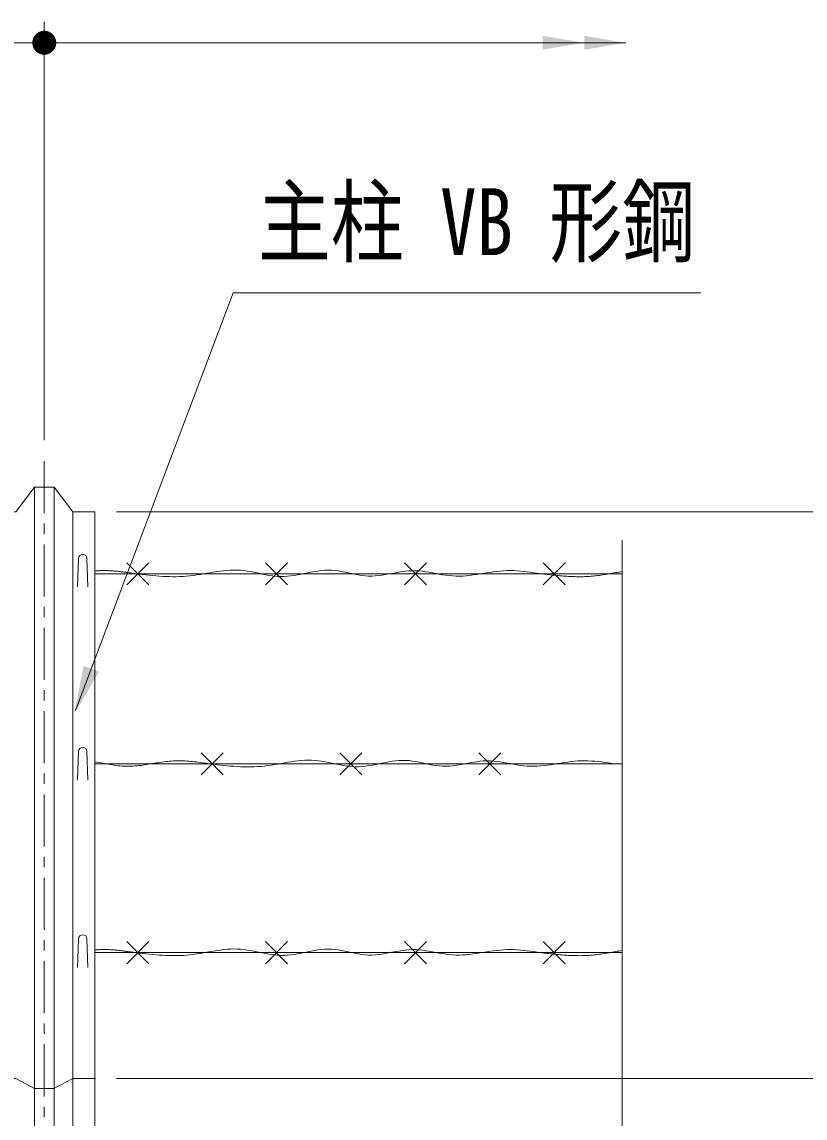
# Model space of a CAD drawing. Units: millimetres, scale not verified. Extents: x -4455 to 4455, y -3150 to 3150.
# Drawn here: x -1509 to -945, y 1574 to 2363 of the extents above; entities that cross this region are included whole.
import ezdxf
from ezdxf.enums import TextEntityAlignment as Align

# ---------------------------------------------------------------- set-up
doc = ezdxf.new("R2010")
doc.units = ezdxf.units.MM
doc.header["$LTSCALE"] = 30
doc.linetypes.add('USER1', pattern=[2, 1.25, -0.25, 0.25, -0.25])
doc.linetypes.add('USER4', pattern=[1.125, 0.75, -0.125, 0.125, -0.125])
for name, color, linetype, lineweight in [('0-0_D-STR-TXT', 3, 'Continuous', 13), ('0-1_D-STR2', 2, 'Continuous', 13), ('0-2_D-STR1', 1, 'Continuous', 18), ('0-3_D-STR-DIM', 4, 'Continuous', 13), ('0-4_D-BMK', 2, 'USER4', 13), ('0-B_SUNPOU', 1, 'Continuous', 18)]:
    doc.layers.add(name, color=color, linetype=linetype, lineweight=lineweight)
doc.styles.add('ＭＳ ゴシック', font='')
doc.styles.get('ＭＳ ゴシック').set_extended_font_data('MS Gothic')

# ---------------------------------------------------------------- blocks, each defined once
blk = doc.blocks.new('M1')
at = {"layer": '0-B_SUNPOU'}
blk.add_line((-7.5, 0), (-57.86, 0), dxfattribs=at)
for points in [[(0, 0), (-3.19, 6.79), (-2.32, 7.13)], [(0, 0), (-2.32, 7.13), (-1.41, 7.37)], [(0, 0), (-1.41, 7.37), (-0.47, 7.49)], [(0, 0), (-0.47, 7.49), (0.47, 7.49)], [(0, 0), (0.47, 7.49), (1.41, 7.37)], [(0, 0), (1.41, 7.37), (2.32, 7.13)], [(0, 0), (2.32, 7.13), (3.19, 6.79)], [(0, 0), (-7.5, 0), (-7.44, 0.94)], [(0, 0), (-7.44, -0.94), (-7.5, 0)], [(0, 0), (-7.44, 0.94), (-7.26, 1.87)], [(0, 0), (-7.26, -1.87), (-7.44, -0.94)], [(0, 0), (-7.26, 1.87), (-6.97, 2.76)], [(0, 0), (-6.97, -2.76), (-7.26, -1.87)], [(0, 0), (-6.97, 2.76), (-6.57, 3.61)], [(0, 0), (-6.57, -3.61), (-6.97, -2.76)], [(0, 0), (-6.57, 3.61), (-6.07, 4.41)], [(0, 0), (-6.07, -4.41), (-6.57, -3.61)], [(0, 0), (-6.07, 4.41), (-5.47, 5.13)], [(0, 0), (-5.47, -5.13), (-6.07, -4.41)], [(0, 0), (-5.47, 5.13), (-4.78, 5.78)], [(0, 0), (-4.78, -5.78), (-5.47, -5.13)], [(0, 0), (-4.78, 5.78), (-4.02, 6.33)], [(0, 0), (-4.02, -6.33), (-4.78, -5.78)], [(0, 0), (-4.02, 6.33), (-3.19, 6.79)], [(0, 0), (-3.19, -6.79), (-4.02, -6.33)], [(0, 0), (-2.32, -7.13), (-3.19, -6.79)], [(0, 0), (-1.41, -7.37), (-2.32, -7.13)], [(0, 0), (-0.47, -7.49), (-1.41, -7.37)], [(0, 0), (0.47, -7.49), (-0.47, -7.49)], [(0, 0), (3.19, 6.79), (4.02, 6.33)], [(0, 0), (4.02, 6.33), (4.78, 5.78)], [(0, 0), (4.78, 5.78), (5.47, 5.13)], [(0, 0), (5.47, 5.13), (6.07, 4.41)], [(0, 0), (6.07, 4.41), (6.57, 3.61)], [(0, 0), (6.57, 3.61), (6.97, 2.76)], [(0, 0), (6.97, 2.76), (7.26, 1.87)], [(0, 0), (7.26, 1.87), (7.44, 0.94)], [(0, 0), (7.44, 0.94), (7.5, 0)], [(0, 0), (1.41, -7.37), (0.47, -7.49)], [(0, 0), (2.32, -7.13), (1.41, -7.37)], [(0, 0), (3.19, -6.79), (2.32, -7.13)], [(0, 0), (4.02, -6.33), (3.19, -6.79)], [(0, 0), (4.78, -5.78), (4.02, -6.33)], [(0, 0), (5.47, -5.13), (4.78, -5.78)], [(0, 0), (6.07, -4.41), (5.47, -5.13)], [(0, 0), (6.57, -3.61), (6.07, -4.41)], [(0, 0), (6.97, -2.76), (6.57, -3.61)], [(0, 0), (7.26, -1.87), (6.97, -2.76)], [(0, 0), (7.44, -0.94), (7.26, -1.87)], [(0, 0), (7.5, 0), (7.44, -0.94)]]:
    blk.add_solid(points, dxfattribs=at)

msp = doc.modelspace()

# ---------------------------------------------------------------- linework, layer by layer
at = {"layer": '0-0_D-STR-TXT', "color": 7, "lineweight": 9}
msp.add_lwpolyline([(-1020.04, 2167.76), (-1356.87, 2167.76), (-1470.49, 1867.02)], dxfattribs=at)
at = {"layer": '0-0_D-STR-TXT', "color": 7}
msp.add_solid([(-1471.3, 1864.87), (-1464.71, 1899.26), (-1453.51, 1895.02)], dxfattribs=at)
at = {"layer": '0-1_D-STR2', "color": 1}
for p, q in [((-1433.63, 1973.46), (-1417.77, 1957.6)), ((-1417.77, 1973.46), (-1433.63, 1957.6)), ((-1333.63, 1973.46), (-1317.77, 1957.6)), ((-1317.77, 1973.46), (-1333.63, 1957.6)), ((-1233.63, 1973.46), (-1217.77, 1957.6)), ((-1217.77, 1973.46), (-1233.63, 1957.6)), ((-1133.63, 1973.46), (-1117.77, 1957.6)), ((-1117.77, 1973.46), (-1133.63, 1957.6)), ((-1456.51, 1965.53), (-1076.85, 1965.53)), ((-1380.05, 1836.52), (-1364.19, 1820.65)), ((-1364.19, 1836.52), (-1380.05, 1820.65)), ((-1280.05, 1836.52), (-1264.19, 1820.65)), ((-1264.19, 1836.52), (-1280.05, 1820.65)), ((-1180.05, 1836.52), (-1164.19, 1820.65)), ((-1164.19, 1836.52), (-1180.05, 1820.65)), ((-1456.51, 1828.59), (-1076.85, 1828.59)), ((-1433.63, 1700.57), (-1417.77, 1684.71)), ((-1417.77, 1700.57), (-1433.63, 1684.71)), ((-1333.63, 1700.57), (-1317.77, 1684.71)), ((-1317.77, 1700.57), (-1333.63, 1684.71)), ((-1233.63, 1700.57), (-1217.77, 1684.71)), ((-1217.77, 1700.57), (-1233.63, 1684.71)), ((-1133.63, 1700.57), (-1117.77, 1684.71)), ((-1117.77, 1700.57), (-1133.63, 1684.71)), ((-1456.51, 1692.64), (-1076.85, 1692.64))]:
    msp.add_line(p, q, dxfattribs=at)
for points in [[(-1450.09, 1967.78), (-1450.68, 1967.77), (-1451.26, 1967.76), (-1451.84, 1967.75), (-1452.43, 1967.73), (-1453.01, 1967.7), (-1453.59, 1967.67), (-1454.18, 1967.64), (-1454.76, 1967.6), (-1455.34, 1967.55), (-1455.93, 1967.5), (-1456.51, 1967.45)], [(-1427.32, 1965.53), (-1427.91, 1965.62), (-1428.49, 1965.71), (-1429.08, 1965.79), (-1429.66, 1965.88), (-1430.24, 1965.97), (-1430.83, 1966.06), (-1431.41, 1966.14), (-1432, 1966.23), (-1432.58, 1966.31), (-1433.16, 1966.39), (-1433.75, 1966.47), (-1434.33, 1966.55), (-1434.91, 1966.63), (-1435.5, 1966.71), (-1436.08, 1966.78), (-1436.67, 1966.86), (-1437.25, 1966.93), (-1437.83, 1967), (-1438.42, 1967.07), (-1439, 1967.13), (-1439.59, 1967.19), (-1440.17, 1967.25), (-1440.75, 1967.31), (-1441.34, 1967.37), (-1441.92, 1967.42), (-1442.5, 1967.47), (-1443.09, 1967.51), (-1443.67, 1967.56), (-1444.26, 1967.6), (-1444.84, 1967.63), (-1445.42, 1967.66), (-1446.01, 1967.69), (-1446.59, 1967.72), (-1447.17, 1967.74), (-1447.76, 1967.76), (-1448.34, 1967.77), (-1448.92, 1967.78), (-1449.51, 1967.78), (-1450.09, 1967.78)], [(-1419.98, 1964.7), (-1422.43, 1964.97), (-1424.87, 1965.25), (-1427.32, 1965.53)], [(-1325.05, 1963.61), (-1327.48, 1963.85), (-1329.9, 1964.19), (-1332.32, 1964.6), (-1334.74, 1965.06), (-1337.16, 1965.56), (-1339.58, 1966.07), (-1342, 1966.56), (-1344.42, 1967.03), (-1346.84, 1967.45), (-1349.27, 1967.79), (-1351.69, 1968.03), (-1354.11, 1968.17), (-1356.54, 1968.19), (-1358.97, 1968.11), (-1361.39, 1967.95), (-1363.82, 1967.71), (-1366.25, 1967.41), (-1368.69, 1967.06), (-1371.12, 1966.67), (-1373.55, 1966.26), (-1375.99, 1965.83), (-1378.42, 1965.41), (-1380.86, 1965), (-1383.3, 1964.61), (-1385.74, 1964.26), (-1388.18, 1963.96), (-1390.62, 1963.72), (-1393.07, 1963.54), (-1395.51, 1963.43), (-1397.95, 1963.37), (-1400.4, 1963.37), (-1402.84, 1963.41), (-1405.29, 1963.5), (-1407.74, 1963.63), (-1410.18, 1963.79), (-1412.63, 1963.98), (-1415.08, 1964.2), (-1417.53, 1964.44), (-1419.98, 1964.7)], [(-1230.42, 1967.62), (-1232.86, 1967.4), (-1235.29, 1967.08), (-1237.72, 1966.69), (-1240.15, 1966.26), (-1242.58, 1965.8), (-1245.02, 1965.34), (-1247.45, 1964.9), (-1249.88, 1964.5), (-1252.31, 1964.18), (-1254.73, 1963.94), (-1257.16, 1963.83), (-1259.58, 1963.84), (-1262.01, 1964.01), (-1264.43, 1964.31), (-1266.85, 1964.7), (-1269.27, 1965.16), (-1271.69, 1965.66), (-1274.11, 1966.18), (-1276.53, 1966.69), (-1278.95, 1967.16), (-1281.37, 1967.56), (-1283.79, 1967.87), (-1286.21, 1968.05), (-1288.63, 1968.09), (-1291.06, 1967.99), (-1293.49, 1967.77), (-1295.91, 1967.45), (-1298.34, 1967.06), (-1300.77, 1966.61), (-1303.2, 1966.13), (-1305.63, 1965.63), (-1308.06, 1965.13), (-1310.49, 1964.67), (-1312.92, 1964.25), (-1315.35, 1963.91), (-1317.78, 1963.65), (-1320.21, 1963.5), (-1322.63, 1963.49), (-1325.05, 1963.61)], [(-1135.47, 1965.53), (-1137.91, 1965.9), (-1140.36, 1966.26), (-1142.8, 1966.6), (-1145.24, 1966.91), (-1147.68, 1967.19), (-1150.12, 1967.42), (-1152.56, 1967.61), (-1155, 1967.73), (-1157.44, 1967.78), (-1159.87, 1967.75), (-1162.31, 1967.64), (-1164.75, 1967.44), (-1167.19, 1967.18), (-1169.63, 1966.86), (-1172.06, 1966.5), (-1174.5, 1966.12), (-1176.94, 1965.72), (-1179.37, 1965.33), (-1181.81, 1964.95), (-1184.24, 1964.61), (-1186.68, 1964.3), (-1189.11, 1964.05), (-1191.54, 1963.88), (-1193.97, 1963.79), (-1196.41, 1963.8), (-1198.84, 1963.92), (-1201.27, 1964.15), (-1203.7, 1964.46), (-1206.13, 1964.84), (-1208.56, 1965.26), (-1210.98, 1965.7), (-1213.41, 1966.15), (-1215.84, 1966.57), (-1218.27, 1966.96), (-1220.7, 1967.29), (-1223.13, 1967.54), (-1225.56, 1967.69), (-1227.99, 1967.72), (-1230.42, 1967.62)], [(-1122.55, 1964.14), (-1123.72, 1964.25), (-1124.9, 1964.36), (-1126.07, 1964.48), (-1127.25, 1964.6), (-1128.42, 1964.73), (-1129.6, 1964.86), (-1130.77, 1964.99), (-1131.95, 1965.12), (-1133.12, 1965.26), (-1134.3, 1965.39), (-1135.47, 1965.53)], [(-1076.85, 1967.06), (-1078.02, 1966.87), (-1079.19, 1966.68), (-1080.36, 1966.49), (-1081.52, 1966.29), (-1082.69, 1966.09), (-1083.86, 1965.88), (-1085.03, 1965.68), (-1086.2, 1965.48), (-1087.37, 1965.27), (-1088.54, 1965.08), (-1089.71, 1964.88), (-1090.88, 1964.7), (-1092.05, 1964.52), (-1093.22, 1964.35), (-1094.39, 1964.19), (-1095.56, 1964.05), (-1096.73, 1963.91), (-1097.91, 1963.8), (-1099.08, 1963.69), (-1100.25, 1963.61), (-1101.42, 1963.53), (-1102.59, 1963.47), (-1103.77, 1963.43), (-1104.94, 1963.39), (-1106.11, 1963.37), (-1107.28, 1963.36), (-1108.46, 1963.37), (-1109.63, 1963.38), (-1110.81, 1963.41), (-1111.98, 1963.44), (-1113.15, 1963.49), (-1114.33, 1963.54), (-1115.5, 1963.6), (-1116.68, 1963.67), (-1117.85, 1963.75), (-1119.02, 1963.84), (-1120.2, 1963.93), (-1121.37, 1964.03), (-1122.55, 1964.14)], [(-1427.6, 1827.09), (-1428.98, 1826.98), (-1430.36, 1826.91), (-1431.73, 1826.86), (-1433.11, 1826.84), (-1434.49, 1826.85), (-1435.87, 1826.9), (-1437.24, 1826.99), (-1438.62, 1827.11), (-1440, 1827.26), (-1441.37, 1827.44), (-1442.75, 1827.63), (-1444.13, 1827.85), (-1445.5, 1828.08), (-1446.88, 1828.32), (-1448.25, 1828.57), (-1449.63, 1828.82), (-1451.01, 1829.08), (-1452.38, 1829.33), (-1453.76, 1829.57), (-1455.13, 1829.8), (-1456.51, 1830.01)], [(-1373.74, 1828.59), (-1375.12, 1828.79), (-1376.51, 1829), (-1377.89, 1829.2), (-1379.27, 1829.4), (-1380.65, 1829.59), (-1382.03, 1829.78), (-1383.42, 1829.95), (-1384.8, 1830.12), (-1386.18, 1830.27), (-1387.56, 1830.4), (-1388.95, 1830.52), (-1390.33, 1830.63), (-1391.71, 1830.71), (-1393.09, 1830.78), (-1394.47, 1830.82), (-1395.86, 1830.83), (-1397.24, 1830.83), (-1398.62, 1830.79), (-1400, 1830.73), (-1401.38, 1830.64), (-1402.76, 1830.52), (-1404.14, 1830.38), (-1405.53, 1830.22), (-1406.91, 1830.05), (-1408.29, 1829.86), (-1409.67, 1829.66), (-1411.05, 1829.45), (-1412.43, 1829.23), (-1413.81, 1829.01), (-1415.19, 1828.78), (-1416.57, 1828.56), (-1417.95, 1828.34), (-1419.33, 1828.12), (-1420.71, 1827.91), (-1422.08, 1827.72), (-1423.46, 1827.53), (-1424.84, 1827.37), (-1426.22, 1827.22), (-1427.6, 1827.09)], [(-1366.39, 1827.75), (-1368.84, 1828.02), (-1371.29, 1828.3), (-1373.74, 1828.59)], [(-1271.47, 1826.66), (-1273.89, 1826.9), (-1276.32, 1827.24), (-1278.74, 1827.65), (-1281.16, 1828.11), (-1283.58, 1828.61), (-1286, 1829.12), (-1288.42, 1829.62), (-1290.84, 1830.09), (-1293.26, 1830.5), (-1295.68, 1830.84), (-1298.1, 1831.09), (-1300.53, 1831.22), (-1302.95, 1831.24), (-1305.38, 1831.16), (-1307.81, 1831), (-1310.24, 1830.76), (-1312.67, 1830.46), (-1315.1, 1830.11), (-1317.53, 1829.72), (-1319.97, 1829.31), (-1322.4, 1828.89), (-1324.84, 1828.46), (-1327.28, 1828.05), (-1329.72, 1827.66), (-1332.16, 1827.31), (-1334.6, 1827.01), (-1337.04, 1826.77), (-1339.48, 1826.6), (-1341.92, 1826.48), (-1344.37, 1826.43), (-1346.81, 1826.42), (-1349.26, 1826.47), (-1351.71, 1826.55), (-1354.15, 1826.68), (-1356.6, 1826.84), (-1359.05, 1827.03), (-1361.5, 1827.25), (-1363.94, 1827.49), (-1366.39, 1827.75)], [(-1176.84, 1830.67), (-1179.27, 1830.45), (-1181.7, 1830.13), (-1184.14, 1829.75), (-1186.57, 1829.31), (-1189, 1828.85), (-1191.43, 1828.39), (-1193.86, 1827.95), (-1196.29, 1827.56), (-1198.72, 1827.23), (-1201.15, 1827), (-1203.58, 1826.88), (-1206, 1826.9), (-1208.42, 1827.07), (-1210.84, 1827.36), (-1213.26, 1827.75), (-1215.68, 1828.21), (-1218.1, 1828.72), (-1220.52, 1829.24), (-1222.94, 1829.74), (-1225.36, 1830.21), (-1227.78, 1830.61), (-1230.2, 1830.92), (-1232.63, 1831.11), (-1235.05, 1831.14), (-1237.48, 1831.04), (-1239.9, 1830.82), (-1242.33, 1830.51), (-1244.76, 1830.11), (-1247.19, 1829.66), (-1249.62, 1829.18), (-1252.05, 1828.68), (-1254.48, 1828.19), (-1256.91, 1827.72), (-1259.34, 1827.31), (-1261.77, 1826.96), (-1264.19, 1826.7), (-1266.62, 1826.56), (-1269.05, 1826.54), (-1271.47, 1826.66)], [(-1081.89, 1828.59), (-1084.33, 1828.95), (-1086.77, 1829.31), (-1089.21, 1829.65), (-1091.65, 1829.96), (-1094.09, 1830.24), (-1096.53, 1830.48), (-1098.97, 1830.66), (-1101.41, 1830.78), (-1103.85, 1830.83), (-1106.29, 1830.81), (-1108.73, 1830.69), (-1111.17, 1830.5), (-1113.6, 1830.23), (-1116.04, 1829.91), (-1118.48, 1829.56), (-1120.92, 1829.17), (-1123.35, 1828.78), (-1125.79, 1828.38), (-1128.22, 1828.01), (-1130.66, 1827.66), (-1133.09, 1827.35), (-1135.52, 1827.11), (-1137.96, 1826.93), (-1140.39, 1826.84), (-1142.82, 1826.86), (-1145.25, 1826.98), (-1147.68, 1827.21), (-1150.11, 1827.52), (-1152.54, 1827.89), (-1154.97, 1828.31), (-1157.4, 1828.75), (-1159.83, 1829.2), (-1162.26, 1829.63), (-1164.69, 1830.01), (-1167.12, 1830.34), (-1169.55, 1830.59), (-1171.98, 1830.74), (-1174.41, 1830.77), (-1176.84, 1830.67)], [(-1450.09, 1694.89), (-1450.68, 1694.88), (-1451.26, 1694.87), (-1451.84, 1694.86), (-1452.43, 1694.84), (-1453.01, 1694.81), (-1453.59, 1694.78), (-1454.18, 1694.74), (-1454.76, 1694.7), (-1455.34, 1694.66), (-1455.93, 1694.61), (-1456.51, 1694.56), (-1456.51, 1694.56)], [(-1427.32, 1692.64), (-1427.91, 1692.73), (-1428.49, 1692.81), (-1429.08, 1692.9), (-1429.66, 1692.99), (-1430.24, 1693.08), (-1430.83, 1693.16), (-1431.41, 1693.25), (-1432, 1693.33), (-1432.58, 1693.42), (-1433.16, 1693.5), (-1433.75, 1693.58), (-1434.33, 1693.66), (-1434.91, 1693.74), (-1435.5, 1693.82), (-1436.08, 1693.89), (-1436.67, 1693.97), (-1437.25, 1694.04), (-1437.83, 1694.11), (-1438.42, 1694.17), (-1439, 1694.24), (-1439.59, 1694.3), (-1440.17, 1694.36), (-1440.75, 1694.42), (-1441.34, 1694.48), (-1441.92, 1694.53), (-1442.5, 1694.58), (-1443.09, 1694.62), (-1443.67, 1694.66), (-1444.26, 1694.7), (-1444.84, 1694.74), (-1445.42, 1694.77), (-1446.01, 1694.8), (-1446.59, 1694.83), (-1447.17, 1694.85), (-1447.76, 1694.86), (-1448.34, 1694.88), (-1448.93, 1694.88), (-1449.51, 1694.89), (-1450.09, 1694.89)], [(-1419.98, 1691.8), (-1422.43, 1692.08), (-1424.87, 1692.35), (-1427.32, 1692.64)], [(-1325.05, 1690.72), (-1327.48, 1690.96), (-1329.9, 1691.29), (-1332.32, 1691.7), (-1334.74, 1692.17), (-1337.16, 1692.67), (-1339.58, 1693.17), (-1342, 1693.67), (-1344.42, 1694.14), (-1346.84, 1694.55), (-1349.27, 1694.89), (-1351.69, 1695.14), (-1354.11, 1695.27), (-1356.54, 1695.29), (-1358.97, 1695.22), (-1361.39, 1695.05), (-1363.82, 1694.82), (-1366.25, 1694.52), (-1368.69, 1694.17), (-1371.12, 1693.78), (-1373.55, 1693.37), (-1375.99, 1692.94), (-1378.42, 1692.52), (-1380.86, 1692.11), (-1383.3, 1691.72), (-1385.74, 1691.37), (-1388.18, 1691.07), (-1390.62, 1690.83), (-1393.07, 1690.65), (-1395.51, 1690.54), (-1397.95, 1690.48), (-1400.4, 1690.48), (-1402.84, 1690.52), (-1405.29, 1690.61), (-1407.74, 1690.73), (-1410.18, 1690.9), (-1412.63, 1691.09), (-1415.08, 1691.31), (-1417.53, 1691.55), (-1419.98, 1691.8)], [(-1230.42, 1694.72), (-1232.86, 1694.5), (-1235.29, 1694.19), (-1237.72, 1693.8), (-1240.15, 1693.36), (-1242.58, 1692.91), (-1245.02, 1692.44), (-1247.45, 1692), (-1249.88, 1691.61), (-1252.31, 1691.29), (-1254.73, 1691.05), (-1257.16, 1690.93), (-1259.58, 1690.95), (-1262.01, 1691.12), (-1264.43, 1691.41), (-1266.85, 1691.8), (-1269.27, 1692.27), (-1271.69, 1692.77), (-1274.11, 1693.29), (-1276.53, 1693.8), (-1278.95, 1694.27), (-1281.37, 1694.67), (-1283.79, 1694.97), (-1286.21, 1695.16), (-1288.63, 1695.2), (-1291.06, 1695.1), (-1293.49, 1694.88), (-1295.91, 1694.56), (-1298.34, 1694.17), (-1300.77, 1693.72), (-1303.2, 1693.23), (-1305.63, 1692.73), (-1308.06, 1692.24), (-1310.49, 1691.78), (-1312.92, 1691.36), (-1315.35, 1691.01), (-1317.78, 1690.76), (-1320.21, 1690.61), (-1322.63, 1690.6), (-1325.05, 1690.72)], [(-1135.47, 1692.64), (-1137.91, 1693.01), (-1140.36, 1693.36), (-1142.8, 1693.7), (-1145.24, 1694.02), (-1147.68, 1694.3), (-1150.12, 1694.53), (-1152.56, 1694.71), (-1155, 1694.84), (-1157.44, 1694.89), (-1159.87, 1694.86), (-1162.31, 1694.75), (-1164.75, 1694.55), (-1167.19, 1694.29), (-1169.63, 1693.97), (-1172.06, 1693.61), (-1174.5, 1693.23), (-1176.94, 1692.83), (-1179.37, 1692.44), (-1181.81, 1692.06), (-1184.24, 1691.71), (-1186.68, 1691.41), (-1189.11, 1691.16), (-1191.54, 1690.99), (-1193.97, 1690.9), (-1196.41, 1690.91), (-1198.84, 1691.03), (-1201.27, 1691.26), (-1203.7, 1691.57), (-1206.13, 1691.95), (-1208.56, 1692.37), (-1210.98, 1692.81), (-1213.41, 1693.25), (-1215.84, 1693.68), (-1218.27, 1694.07), (-1220.7, 1694.4), (-1223.13, 1694.65), (-1225.56, 1694.8), (-1227.99, 1694.83), (-1230.42, 1694.72)], [(-1122.55, 1691.24), (-1123.72, 1691.35), (-1124.9, 1691.47), (-1126.07, 1691.59), (-1127.25, 1691.71), (-1128.42, 1691.84), (-1129.6, 1691.97), (-1130.77, 1692.1), (-1131.95, 1692.23), (-1133.12, 1692.37), (-1134.3, 1692.5), (-1135.47, 1692.64)], [(-1076.85, 1694.16), (-1078.02, 1693.98), (-1079.19, 1693.79), (-1080.36, 1693.6), (-1081.52, 1693.4), (-1082.69, 1693.2), (-1083.86, 1692.99), (-1085.03, 1692.79), (-1086.2, 1692.58), (-1087.37, 1692.38), (-1088.54, 1692.18), (-1089.71, 1691.99), (-1090.88, 1691.81), (-1092.05, 1691.63), (-1093.22, 1691.46), (-1094.39, 1691.3), (-1095.56, 1691.16), (-1096.73, 1691.02), (-1097.91, 1690.9), (-1099.08, 1690.8), (-1100.25, 1690.71), (-1101.42, 1690.64), (-1102.59, 1690.58), (-1103.77, 1690.53), (-1104.94, 1690.5), (-1106.11, 1690.48), (-1107.28, 1690.47), (-1108.46, 1690.48), (-1109.63, 1690.49), (-1110.81, 1690.51), (-1111.98, 1690.55), (-1113.15, 1690.59), (-1114.33, 1690.65), (-1115.5, 1690.71), (-1116.68, 1690.78), (-1117.85, 1690.86), (-1119.02, 1690.95), (-1120.2, 1691.04), (-1121.37, 1691.14), (-1122.55, 1691.24)]]:
    msp.add_lwpolyline(points, dxfattribs=at)
at = {"layer": '0-2_D-STR1'}
for p, q in [((-1500.01, 2027.95), (-1500.02, -557.99)), ((-1486.01, 2027.95), (-1486.02, -557.99)), ((-1472.51, 2010.15), (-1472.52, -557.99)), ((-1472.51, 2010.15), (-1456.51, 2010.15)), ((-1456.51, 2010.15), (-1456.52, -557.99)), ((-1469.03, 1955.97), (-1468.28, 1976.47)), ((-1461.53, 1955.97), (-1462.28, 1976.47)), ((-1469.03, 1816.94), (-1468.28, 1837.44)), ((-1461.53, 1816.94), (-1462.28, 1837.44)), ((-1469.03, 1682.03), (-1468.28, 1702.53)), ((-1461.53, 1682.03), (-1462.28, 1702.53)), ((-1500.02, 1594.77), (-1486.02, 1594.77)), ((-1486.02, 1594.77), (-1472.52, 1602.01)), ((-1472.52, 1602.01), (-1456.02, 1602.01))]:
    msp.add_line(p, q, dxfattribs=at)
for points in [[(-1500.01, 2027.95), (-1513.49, 2010.15), (-1529.51, 2010.15)], [(-1500.01, 2027.95), (-1486.01, 2027.95), (-1472.51, 2010.15)], [(-1500.02, 1594.77), (-1513.5, 1602.01), (-1530, 1602.01)]]:
    msp.add_lwpolyline(points, dxfattribs=at)
for centre in [(-1465.28, 1976.47), (-1465.28, 1837.44), (-1465.28, 1702.53)]:
    msp.add_arc(centre, 3, 0, 180, dxfattribs=at)
at = {"layer": '0-3_D-STR-DIM', "color": 1, "lineweight": 18}
for p, q in [((-1493.02, 2061.63), (-1493.02, 2362.89)), ((-1441.01, 2010.15), (-501, 2010.15)), ((-1441.01, 2010.15), (-381, 2010.15)), ((-1441.02, 1602.01), (-501, 1602.01)), ((-1441.02, 1602.01), (-501, 1602.01))]:
    msp.add_line(p, q, dxfattribs=at)
at = {"layer": '0-3_D-STR-DIM', "color": 1}
for p, q in [((-1488.59, 2347.89), (-1101.66, 2347.89)), ((-1160.22, 2347.89), (-1105.59, 2347.89)), ((-1093.62, 2347.89), (-1135.46, 2347.89)), ((-1128.68, 2347.89), (-1074.05, 2347.89))]:
    msp.add_line(p, q, dxfattribs=at)
at = {"layer": '0-3_D-STR-DIM'}
msp.add_line((-1076.85, 1989.71), (-1076.85, 574.77), dxfattribs=at)
at = {"layer": '0-3_D-STR-DIM', "color": 1}
for points in [[(-1134.05, 2352.89), (-1134.05, 2342.89), (-1104.05, 2347.89)], [(-1104.05, 2352.89), (-1104.05, 2342.89), (-1074.05, 2347.89)]]:
    msp.add_solid(points, dxfattribs=at)
at = {"layer": '0-4_D-BMK', "linetype": 'USER1'}
msp.add_line((-1493.02, 2046.63), (-1493.02, -580.83), dxfattribs=at)

# ---------------------------------------------------------------- block references
at = {"layer": '0-3_D-STR-DIM', "xscale": 1.15, "yscale": 1.15}
msp.add_blockref('M1', (-1493.02, 2347.89), dxfattribs=at)

# ---------------------------------------------------------------- texts
at = {"layer": '0-0_D-STR-TXT', "style": 'ＭＳ ゴシック', "width": 0.8}
msp.add_text('主柱 VB 形鋼', height=48.17, dxfattribs=at).set_placement((-1339.26, 2180.48), align=Align.BOTTOM_LEFT)

doc.saveas('drawing.dxf')
